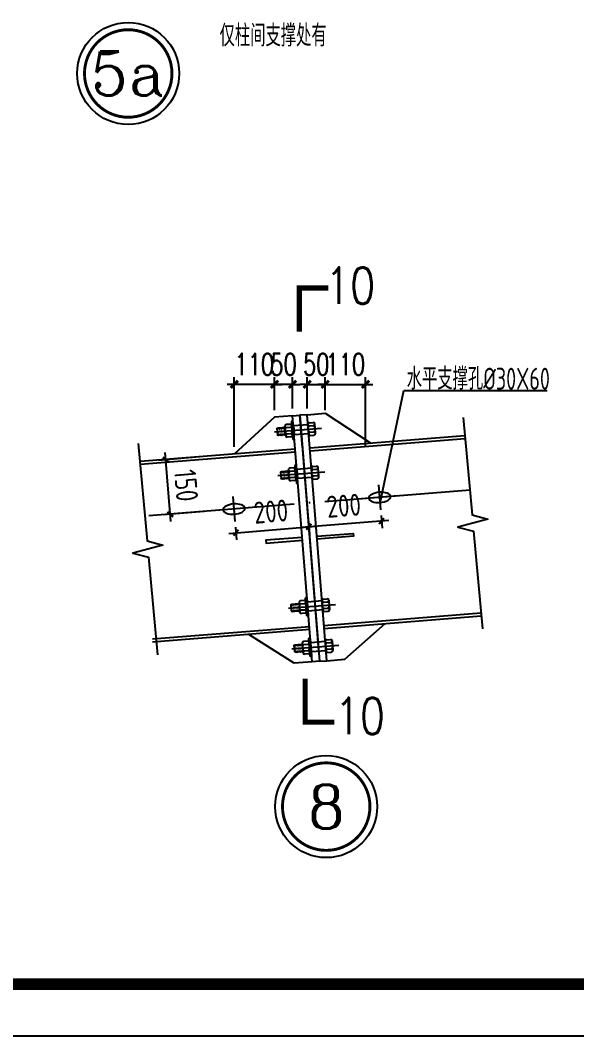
# Model space of a CAD drawing. Extents: x -89996 to 1006241, y -2176 to 440573.
# Drawn here: x 866057 to 873690, y 18824 to 32745 of the extents above; entities that cross this region are included whole.
import ezdxf
from ezdxf.enums import TextEntityAlignment as Align

# ---------------------------------------------------------------- set-up
doc = ezdxf.new("R2010")
doc.units = 0
doc.header["$LTSCALE"] = 1000
doc.header["$MEASUREMENT"] = 0
doc.linetypes.add('DOTE', pattern=[2.42, 2, -0.2, 0.02, -0.2])
for name, color, linetype in [('14', 2, 'Continuous'), ('AXIS', 3, 'Continuous'), ('BOLT', 251, 'Continuous'), ('DOTE', 1, 'DOTE'), ('GL', 150, 'Continuous'), ('PUB_DIM', 3, 'Continuous'), ('PUB_TITLE', 4, 'Continuous'), ('PZ', 202, 'Continuous'), ('THIN', 7, 'Continuous')]:
    doc.layers.add(name, color=color, linetype=linetype)
doc.styles.add('_TCH_DIM_T3', font='SIMPLEX', dxfattribs={"width": 0.705882, "bigfont": 'GBCBIG'})
doc.styles.add('COMPLEX', font='COMPLEX')
doc.styles.add('SIM-TSSC', font='simplex.shx', dxfattribs={"width": 0.8, "bigfont": 'tssdchn.shx'})
doc.styles.add('TSSD_Dimension', font='Tssdeng.shx', dxfattribs={"width": 0.8, "bigfont": 'hztxt.shx'})
doc.styles.add('TSSD_Norm', font='tssdeng.shx', dxfattribs={"bigfont": 'hztxt.shx'})
doc.styles.add('TSSD_Num', font='Tssdeng.shx', dxfattribs={"width": 0.7, "bigfont": 'hztxt.shx'})
doc.dimstyles.new('TCH_100_5', dxfattribs={"dimtxt": 297.5, "dimasz": 100, "dimexe": 100, "dimexo": 100, "dimgap": 126.25, "dimtad": 1, "dimdec": 0, "dimlfac": 0.2, "dimzin": 0, "dimdsep": 46, "dimtxsty": '_TCH_DIM_T3', "dimblk": 'ARCHTICK', "dimcen": 0.09, "dimclrd": 126, "dimclre": 126, "dimclrt": 7, "dimazin": 2, "dimtfac": 1, "dimtdec": 0, "dimtix": 1, "dimtmove": 2, "dimatfit": 3, "dimfxl": 0, "dimtolj": 1, "dimtzin": 0, "dimarcsym": 0})
doc.dimstyles.new('TSSD_20_100', dxfattribs={"dimtxt": 300, "dimasz": 75, "dimexe": 100, "dimexo": 250, "dimgap": 100, "dimtad": 1, "dimdec": 0, "dimlfac": 0.2, "dimzin": 0, "dimdsep": 46, "dimtxsty": 'TSSD_Dimension', "dimblk": 'ARCHTICK', "dimcen": 0, "dimdle": 100, "dimclrt": 7, "dimadec": 0, "dimazin": 0, "dimtfac": 1, "dimtdec": 0, "dimtix": 1, "dimtmove": 2, "dimatfit": 3, "dimfxl": 0, "dimtolj": 1, "dimtzin": 0, "dimarcsym": 0})

# ---------------------------------------------------------------- blocks, each defined once
blk = doc.blocks.new('_ArchTick')
at = {"color": 0, "linetype": 'ByBlock', "const_width": 0.4}
blk.add_lwpolyline([(-0.5, -0.5), (0.5, 0.5)], dxfattribs=at)
blk = doc.blocks.new('*D397')
at = {"layer": 'AXIS', "color": 0, "lineweight": -2, "transparency": 16777216}
for p, q in [((868515, 26759), (867952, 26712)), ((868123, 25873), (868044, 26820)), ((868578, 26012), (868015, 25965))]:
    blk.add_line(p, q, dxfattribs=at)
at = {"layer": 'Defpoints', "color": 0, "transparency": 16777216}
for p in [(868764, 26780), (868052, 26720), (868827, 26033)]:
    blk.add_point(p, dxfattribs=at)
at = {"layer": 'AXIS', "color": 0, "lineweight": -2, "transparency": 16777216, "xscale": 75, "yscale": 75, "zscale": 75}
for p, rotation in [((868052, 26720), 94.79165750900668), ((868115, 25973), 274.7916575090067)]:
    blk.add_blockref('_ArchTick', p, dxfattribs=dict(at, rotation=rotation))
at = {"layer": 'AXIS', "color": 7, "transparency": 16777216, "insert": (868332, 26368), "char_height": 300, "attachment_point": 5, "rotation": 274.7917, "style": 'TSSD_Dimension'}
blk.add_mtext('\\A1;150', dxfattribs=at)
blk = doc.blocks.new('*D398')
at = {"layer": 'AXIS', "color": 0, "lineweight": -2, "transparency": 16777216}
for p, q in [((868916, 25711), (870115, 25809)), ((869010, 25795), (869024, 25620)), ((870009, 25876), (870023, 25702))]:
    blk.add_line(p, q, dxfattribs=at)
at = {"layer": 'Defpoints', "color": 0, "transparency": 16777216}
for p in [(868989, 26044), (869988, 26126), (870015, 25801)]:
    blk.add_point(p, dxfattribs=at)
at = {"layer": 'AXIS', "color": 0, "lineweight": -2, "transparency": 16777216, "xscale": 75, "yscale": 75, "zscale": 75}
for p, rotation in [((869016, 25720), 184.6771727382855), ((870015, 25801), 4.677172738285444)]:
    blk.add_blockref('_ArchTick', p, dxfattribs=dict(at, rotation=rotation))
at = {"layer": 'AXIS', "color": 7, "transparency": 16777216, "insert": (869495, 26010), "char_height": 300, "attachment_point": 5, "rotation": 4.6772, "style": 'TSSD_Dimension'}
blk.add_mtext('\\A1;200', dxfattribs=at)
blk = doc.blocks.new('*D399')
at = {"layer": 'AXIS', "color": 0, "lineweight": -2, "transparency": 16777216}
for p, q in [((871007, 25954), (871021, 25780)), ((871113, 25887), (869914, 25793)), ((870008, 25876), (870022, 25702))]:
    blk.add_line(p, q, dxfattribs=at)
at = {"layer": 'Defpoints', "color": 0, "transparency": 16777216}
for p in [(870988, 26204), (869988, 26126), (870014, 25801)]:
    blk.add_point(p, dxfattribs=at)
at = {"layer": 'AXIS', "color": 0, "lineweight": -2, "transparency": 16777216, "xscale": 75, "yscale": 75, "zscale": 75}
for p, rotation in [((871013, 25879), 4.470640088580407), ((870014, 25801), 184.4706400885804)]:
    blk.add_blockref('_ArchTick', p, dxfattribs=dict(at, rotation=rotation))
at = {"layer": 'AXIS', "color": 7, "transparency": 16777216, "insert": (870494, 26090), "char_height": 300, "attachment_point": 5, "rotation": 4.4706, "style": 'TSSD_Dimension'}
blk.add_mtext('\\A1;200', dxfattribs=at)
blk = doc.blocks.new('*D593')
at = {"layer": 'Defpoints', "color": 0, "transparency": 16777216}
for p in [(869544, 27754), (869544, 27302), (869792, 27322)]:
    blk.add_point(p, dxfattribs=at)
at = {"layer": 'GL', "color": 126, "lineweight": -2, "transparency": 16777216}
for p, q in [((869544, 27402), (869544, 27854)), ((869792, 27422), (869792, 27854)), ((869544, 27754), (869444, 27754)), ((869792, 27754), (869544, 27754)), ((869792, 27754), (869892, 27754))]:
    blk.add_line(p, q, dxfattribs=at)
at = {"layer": 'GL', "color": 126, "lineweight": -2, "transparency": 16777216, "xscale": 100, "yscale": 100, "zscale": 100}
blk.add_blockref('_ArchTick', (869544, 27754), dxfattribs=at)
at = {"layer": 'GL', "color": 126, "lineweight": -2, "transparency": 16777216, "xscale": 100, "yscale": 100, "zscale": 100, "rotation": 180}
blk.add_blockref('_ArchTick', (869792, 27754), dxfattribs=at)
at = {"layer": 'GL', "color": 7, "transparency": 16777216, "insert": (869668, 28029), "char_height": 297.5, "attachment_point": 5, "style": '_TCH_DIM_T3'}
blk.add_mtext('\\A1;50', dxfattribs=at)
blk = doc.blocks.new('*D594')
at = {"layer": 'Defpoints', "color": 0, "transparency": 16777216}
for p in [(868993, 27754), (869544, 27302), (868993, 26798)]:
    blk.add_point(p, dxfattribs=at)
at = {"layer": 'GL', "color": 126, "lineweight": -2, "transparency": 16777216}
for p, q in [((868993, 26898), (868993, 27854)), ((869544, 27402), (869544, 27854)), ((868993, 27754), (868893, 27754)), ((869544, 27754), (868993, 27754)), ((869544, 27754), (869644, 27754))]:
    blk.add_line(p, q, dxfattribs=at)
at = {"layer": 'GL', "color": 126, "lineweight": -2, "transparency": 16777216, "xscale": 100, "yscale": 100, "zscale": 100}
blk.add_blockref('_ArchTick', (868993, 27754), dxfattribs=at)
at = {"layer": 'GL', "color": 126, "lineweight": -2, "transparency": 16777216, "xscale": 100, "yscale": 100, "zscale": 100, "rotation": 180}
blk.add_blockref('_ArchTick', (869544, 27754), dxfattribs=at)
at = {"layer": 'GL', "color": 7, "transparency": 16777216, "insert": (869268, 28029), "char_height": 297.5, "attachment_point": 5, "style": '_TCH_DIM_T3'}
blk.add_mtext('\\A1;110', dxfattribs=at)
blk = doc.blocks.new('*D400')
at = {"layer": 'Defpoints', "color": 0, "transparency": 16777216}
for p in [(870240, 27754), (869992, 27322), (870240, 27302)]:
    blk.add_point(p, dxfattribs=at)
at = {"layer": 'GL', "color": 126, "lineweight": -2, "transparency": 16777216}
for p, q in [((869992, 27422), (869992, 27854)), ((870240, 27402), (870240, 27854)), ((869992, 27754), (869892, 27754)), ((869992, 27754), (870240, 27754)), ((870240, 27754), (870340, 27754))]:
    blk.add_line(p, q, dxfattribs=at)
at = {"layer": 'GL', "color": 126, "lineweight": -2, "transparency": 16777216, "xscale": 100, "yscale": 100, "zscale": 100}
blk.add_blockref('_ArchTick', (869992, 27754), dxfattribs=at)
at = {"layer": 'GL', "color": 126, "lineweight": -2, "transparency": 16777216, "xscale": 100, "yscale": 100, "zscale": 100, "rotation": 180}
blk.add_blockref('_ArchTick', (870240, 27754), dxfattribs=at)
at = {"layer": 'GL', "color": 7, "transparency": 16777216, "insert": (870116, 28029), "char_height": 297.5, "attachment_point": 5, "style": '_TCH_DIM_T3'}
blk.add_mtext('\\A1;50', dxfattribs=at)
blk = doc.blocks.new('*D401')
at = {"layer": 'Defpoints', "color": 0, "transparency": 16777216}
for p in [(870792, 27754), (870240, 27302), (870792, 26798)]:
    blk.add_point(p, dxfattribs=at)
at = {"layer": 'GL', "color": 126, "lineweight": -2, "transparency": 16777216}
for p, q in [((870240, 27402), (870240, 27854)), ((870792, 26898), (870792, 27854)), ((870240, 27754), (870140, 27754)), ((870240, 27754), (870792, 27754)), ((870792, 27754), (870892, 27754))]:
    blk.add_line(p, q, dxfattribs=at)
at = {"layer": 'GL', "color": 126, "lineweight": -2, "transparency": 16777216, "xscale": 100, "yscale": 100, "zscale": 100}
blk.add_blockref('_ArchTick', (870240, 27754), dxfattribs=at)
at = {"layer": 'GL', "color": 126, "lineweight": -2, "transparency": 16777216, "xscale": 100, "yscale": 100, "zscale": 100, "rotation": 180}
blk.add_blockref('_ArchTick', (870792, 27754), dxfattribs=at)
at = {"layer": 'GL', "color": 7, "transparency": 16777216, "insert": (870516, 28029), "char_height": 297.5, "attachment_point": 5, "style": '_TCH_DIM_T3'}
blk.add_mtext('\\A1;110', dxfattribs=at)
blk = doc.blocks.new('ts_idx2')
at = {"color": 0, "linetype": 'ByBlock', "lineweight": -2, "const_width": 0.0333}
blk.add_lwpolyline([(-0.5, 0, 1), (0.5, 0, 1)], format="xyb", close=True, dxfattribs=at)
at = {"color": 0, "linetype": 'ByBlock', "lineweight": -2}
blk.add_circle((0, 0), 0.583, dxfattribs=at)
at = {"color": 0, "linetype": 'ByBlock', "lineweight": -2, "style": 'TSSD_Num', "width": 0.7}
blk.add_attdef('A', text='', height=0.5, dxfattribs=at).set_placement((0, 0), align=Align.MIDDLE_CENTER)

msp = doc.modelspace()

# ---------------------------------------------------------------- linework, layer by layer
for p, q in [((869543.22, 27101.16), (870188.16, 27152.76)), ((869698.47, 27046.79), (869687.86, 27179.52)), ((869759.75, 27205.33), (869706.19, 27201.04)), ((869763.2, 27162.18), (869709.64, 27157.9)), ((869791.89, 27054.27), (869781.27, 27186.99)), ((869801.82, 27165.2), (869804.93, 27165.45)), ((870002.77, 27200.6), (869803.39, 27184.65)), ((869803.39, 27184.65), (869813.36, 27060.1)), ((870013.05, 27071.96), (870002.43, 27204.69)), ((870020.76, 27226.21), (870074.32, 27230.49)), ((870024.22, 27183.06), (870077.77, 27187.35)), ((870106.46, 27079.43), (870095.84, 27212.16)), ((869770.1, 27075.89), (869716.55, 27071.61)), ((869773.55, 27032.74), (869720, 27028.46)), ((869808.71, 27079.05), (869811.82, 27079.29)), ((870012.74, 27076.05), (869813.36, 27060.1)), ((870031.12, 27096.77), (870084.68, 27101.06)), ((870034.57, 27053.63), (870088.13, 27057.91)), ((869807.6, 26607.24), (869754.04, 26602.95)), ((870050.62, 26602.51), (869851.24, 26586.56)), ((870060.9, 26473.87), (870050.28, 26606.6)), ((870068.61, 26628.12), (870122.17, 26632.41)), ((870154.31, 26481.34), (870143.69, 26614.07)), ((869591.07, 26503.07), (870236.01, 26554.67)), ((869746.32, 26448.7), (869735.7, 26581.43)), ((869811.05, 26564.09), (869757.49, 26559.81)), ((869817.95, 26477.8), (869764.39, 26473.52)), ((869839.74, 26456.18), (869829.12, 26588.91)), ((869849.66, 26567.12), (869852.78, 26567.36)), ((869851.24, 26586.56), (869861.21, 26462.01)), ((869856.56, 26480.96), (869859.67, 26481.21)), ((870060.58, 26477.96), (869861.21, 26462.01)), ((870072.06, 26584.97), (870125.62, 26589.26)), ((870078.97, 26498.68), (870132.52, 26502.97)), ((870082.42, 26455.54), (870135.98, 26459.82)), ((869821.4, 26434.65), (869767.84, 26430.37)), ((871001.28, 26033.16), (870974.01, 26374.21)), ((869002.87, 25873.29), (868975.61, 26214.33)), ((871236.85, 26223.58), (870738.44, 26183.79)), ((869238.44, 26063.71), (868740.03, 26023.92)), ((869953.02, 24789.45), (869899.46, 24785.17)), ((870196.04, 24784.73), (869996.66, 24768.78)), ((870195.7, 24788.81), (870206.32, 24656.09)), ((870214.03, 24810.34), (870267.59, 24814.62)), ((870289.11, 24796.29), (870299.73, 24663.56)), ((869736.49, 24685.29), (870381.43, 24736.88)), ((869881.13, 24763.65), (869891.74, 24630.92)), ((869956.47, 24746.31), (869902.91, 24742.02)), ((869963.37, 24660.02), (869909.82, 24655.73)), ((869974.54, 24771.12), (869985.16, 24638.39)), ((869995.09, 24749.33), (869998.2, 24749.58)), ((870006.63, 24644.22), (869996.66, 24768.78)), ((870001.98, 24663.17), (870005.09, 24663.42)), ((870206.01, 24660.17), (870006.63, 24644.22)), ((870217.49, 24767.19), (870271.04, 24771.47)), ((870224.39, 24680.9), (870277.95, 24685.18)), ((870227.84, 24637.75), (870281.4, 24642.04)), ((869966.82, 24616.87), (869913.27, 24612.59)), ((869997.68, 24231.24), (869944.12, 24226.95)), ((870240.7, 24226.51), (870041.32, 24210.56)), ((870240.36, 24230.6), (870250.98, 24097.87)), ((870258.69, 24252.12), (870312.25, 24256.4)), ((870333.77, 24238.07), (870344.39, 24105.34)), ((869781.15, 24127.07), (870426.09, 24178.67)), ((869925.78, 24205.43), (869936.4, 24072.7)), ((870001.13, 24188.09), (869947.57, 24183.81)), ((870008.03, 24101.8), (869954.47, 24097.51)), ((870019.2, 24212.9), (870029.82, 24080.18)), ((870039.74, 24191.11), (870042.86, 24191.36)), ((870051.29, 24086.01), (870041.32, 24210.56)), ((870046.64, 24104.96), (870049.75, 24105.2)), ((870250.66, 24101.96), (870051.29, 24086.01)), ((870262.14, 24208.97), (870315.7, 24213.26)), ((870269.05, 24122.68), (870322.6, 24126.97)), ((870011.48, 24058.65), (869957.92, 24054.37)), ((870272.5, 24079.53), (870326.06, 24083.82))]:
    msp.add_line(p, q)
for points in [[(869578.37, 27147.33), (869581.72, 27154.38), (869583.28, 27154.51), (869587.71, 27148.08), (869590.82, 27148.32), (869594.18, 27155.38), (869595.73, 27155.5), (869600.17, 27149.07), (869603.28, 27149.32), (869606.63, 27156.37), (869608.19, 27156.5), (869612.62, 27150.07), (869615.74, 27150.32), (869619.09, 27157.37), (869620.65, 27157.5), (869625.08, 27151.07), (869628.19, 27151.31), (869631.54, 27158.37), (869633.1, 27158.49), (869637.53, 27152.06), (869640.65, 27152.31), (869644, 27159.36), (869645.56, 27159.49), (869649.99, 27153.06), (869653.1, 27153.31), (869656.45, 27160.36), (869658.01, 27160.48), (869662.44, 27154.05), (869665.56, 27154.3), (869668.91, 27161.36), (869670.47, 27161.48), (869674.9, 27155.05), (869678.01, 27155.3), (869681.36, 27162.35), (869682.92, 27162.48), (869687.35, 27156.05), (869690.47, 27156.3)], [(869578.37, 27147.33), (869585.69, 27055.78), (869588.38, 27061.42), (869591.49, 27061.67), (869595.92, 27055.24), (869597.48, 27055.36), (869600.83, 27062.42), (869603.95, 27062.66), (869608.38, 27056.23), (869609.93, 27056.36), (869613.29, 27063.41), (869616.4, 27063.66), (869620.83, 27057.23), (869622.39, 27057.36), (869625.74, 27064.41), (869628.86, 27064.66), (869633.29, 27058.23), (869634.84, 27058.35), (869638.2, 27065.4), (869641.31, 27065.65), (869645.74, 27059.22), (869647.3, 27059.35), (869650.65, 27066.4), (869653.77, 27066.65), (869658.2, 27060.22), (869659.75, 27060.34), (869663.11, 27067.4), (869666.22, 27067.65), (869670.65, 27061.22), (869672.21, 27061.34), (869675.56, 27068.39), (869678.68, 27068.64), (869683.11, 27062.21), (869684.66, 27062.34), (869688.02, 27069.39), (869691.13, 27069.64), (869695.56, 27063.21), (869697.12, 27063.33), (869697.15, 27063.39)], [(869626.22, 26549.24), (869629.57, 26556.29), (869631.13, 26556.42), (869635.56, 26549.99), (869638.67, 26550.24), (869642.02, 26557.29), (869643.58, 26557.41), (869648.01, 26550.98), (869651.13, 26551.23), (869654.48, 26558.29), (869656.04, 26558.41), (869660.47, 26551.98), (869663.58, 26552.23), (869666.94, 26559.28), (869668.49, 26559.41), (869672.92, 26552.98), (869676.04, 26553.23), (869679.39, 26560.28), (869680.95, 26560.4), (869685.38, 26553.97), (869688.49, 26554.22), (869691.85, 26561.27), (869693.4, 26561.4), (869697.83, 26554.97), (869700.95, 26555.22), (869704.3, 26562.27), (869705.86, 26562.4), (869710.29, 26555.97), (869713.4, 26556.21), (869716.76, 26563.27), (869718.31, 26563.39), (869722.74, 26556.96), (869725.86, 26557.21), (869729.21, 26564.26), (869730.77, 26564.39), (869735.2, 26557.96), (869738.31, 26558.21)], [(869626.22, 26549.24), (869633.54, 26457.69), (869636.22, 26463.33), (869639.34, 26463.58), (869643.77, 26457.15), (869645.33, 26457.27), (869648.68, 26464.33), (869651.79, 26464.58), (869656.22, 26458.15), (869657.78, 26458.27), (869661.13, 26465.32), (869664.25, 26465.57), (869668.68, 26459.14), (869670.24, 26459.27), (869673.59, 26466.32), (869676.7, 26466.57), (869681.13, 26460.14), (869682.69, 26460.26), (869686.04, 26467.32), (869689.16, 26467.56), (869693.59, 26461.13), (869695.15, 26461.26), (869698.5, 26468.31), (869701.61, 26468.56), (869706.04, 26462.13), (869707.6, 26462.26), (869710.95, 26469.31), (869714.07, 26469.56), (869718.5, 26463.13), (869720.06, 26463.25), (869723.41, 26470.3), (869726.52, 26470.55), (869730.96, 26464.12), (869732.51, 26464.25), (869735.86, 26471.3), (869738.98, 26471.55), (869743.41, 26465.12), (869744.97, 26465.24), (869744.99, 26465.3)], [(869778.53, 24645.3), (869771.21, 24736.85), (869774.75, 24731.7), (869777.87, 24731.95), (869781.22, 24739.01), (869782.78, 24739.13), (869787.21, 24732.7), (869790.32, 24732.95), (869793.68, 24740), (869795.23, 24740.13), (869799.66, 24733.7), (869802.78, 24733.95), (869806.13, 24741), (869807.69, 24741.12), (869812.12, 24734.69), (869815.23, 24734.94), (869818.59, 24742), (869820.14, 24742.12), (869824.57, 24735.69), (869827.69, 24735.94), (869831.04, 24742.99), (869832.6, 24743.12), (869837.03, 24736.69), (869840.14, 24736.93), (869843.5, 24743.99), (869845.05, 24744.11), (869849.48, 24737.68), (869852.6, 24737.93), (869855.95, 24744.98), (869857.51, 24745.11), (869861.94, 24738.68), (869865.05, 24738.93), (869868.41, 24745.98), (869869.96, 24746.11), (869874.4, 24739.68), (869877.51, 24739.92), (869880.86, 24746.98), (869882.42, 24747.1), (869882.45, 24747.05)], [(869778.53, 24645.3), (869782.96, 24638.87), (869784.52, 24638.99), (869787.87, 24646.04), (869790.99, 24646.29), (869795.42, 24639.86), (869796.98, 24639.99), (869800.33, 24647.04), (869803.44, 24647.29), (869807.87, 24640.86), (869809.43, 24640.98), (869812.78, 24648.04), (869815.9, 24648.29), (869820.33, 24641.86), (869821.89, 24641.98), (869825.24, 24649.03), (869828.35, 24649.28), (869832.78, 24642.85), (869834.34, 24642.98), (869837.69, 24650.03), (869840.81, 24650.28), (869845.24, 24643.85), (869846.8, 24643.97), (869850.15, 24651.03), (869853.26, 24651.27), (869857.7, 24644.84), (869859.25, 24644.97), (869862.6, 24652.02), (869865.72, 24652.27), (869870.15, 24645.84), (869871.71, 24645.97), (869875.06, 24653.02), (869878.17, 24653.27), (869882.61, 24646.84), (869884.16, 24646.96), (869887.52, 24654.01), (869890.63, 24654.26)], [(869823.19, 24087.08), (869815.87, 24178.63), (869819.41, 24173.49), (869822.52, 24173.74), (869825.88, 24180.79), (869827.43, 24180.91), (869831.87, 24174.48), (869834.98, 24174.73), (869838.33, 24181.79), (869839.89, 24181.91), (869844.32, 24175.48), (869847.43, 24175.73), (869850.79, 24182.78), (869852.34, 24182.91), (869856.78, 24176.48), (869859.89, 24176.73), (869863.24, 24183.78), (869864.8, 24183.9), (869869.23, 24177.47), (869872.35, 24177.72), (869875.7, 24184.77), (869877.26, 24184.9), (869881.69, 24178.47), (869884.8, 24178.72), (869888.15, 24185.77), (869889.71, 24185.9), (869894.14, 24179.47), (869897.26, 24179.71), (869900.61, 24186.77), (869902.17, 24186.89), (869906.6, 24180.46), (869909.71, 24180.71), (869913.06, 24187.76), (869914.62, 24187.89), (869919.05, 24181.46), (869922.17, 24181.71), (869925.52, 24188.76), (869927.08, 24188.89), (869927.11, 24188.83)], [(869823.19, 24087.08), (869827.62, 24080.65), (869829.18, 24080.77), (869832.53, 24087.83), (869835.64, 24088.08), (869840.08, 24081.65), (869841.63, 24081.77), (869844.99, 24088.82), (869848.1, 24089.07), (869852.53, 24082.64), (869854.09, 24082.77), (869857.44, 24089.82), (869860.56, 24090.07), (869864.99, 24083.64), (869866.54, 24083.76), (869869.9, 24090.82), (869873.01, 24091.07), (869877.44, 24084.64), (869879, 24084.76), (869882.35, 24091.81), (869885.47, 24092.06), (869889.9, 24085.63), (869891.45, 24085.76), (869894.81, 24092.81), (869897.92, 24093.06), (869902.35, 24086.63), (869903.91, 24086.75), (869907.26, 24093.81), (869910.38, 24094.05), (869914.81, 24087.62), (869916.36, 24087.75), (869919.72, 24094.8), (869922.83, 24095.05), (869927.26, 24088.62), (869928.82, 24088.75), (869932.17, 24095.8), (869935.29, 24096.05)]]:
    msp.add_lwpolyline(points)
for points, const_width in [([(869582.5, 27154.44), (869583.37, 27104.37)], 1.55), ([(869589.27, 27148.2), (869589.93, 27061.54)], 3.1), ([(869594.96, 27155.44), (869596.7, 27055.3)], 1.55), ([(869601.72, 27149.2), (869602.39, 27062.54)], 3.1), ([(869607.41, 27156.44), (869609.16, 27056.3)], 1.55), ([(869614.18, 27150.19), (869614.84, 27063.54)], 3.1), ([(869619.87, 27157.43), (869621.61, 27057.29)], 1.55), ([(869626.63, 27151.19), (869627.3, 27064.53)], 3.1), ([(869632.32, 27158.43), (869634.07, 27058.29)], 1.55), ([(869639.09, 27152.19), (869639.75, 27065.53)], 3.1), ([(869644.78, 27159.43), (869646.52, 27059.29)], 1.55), ([(869651.54, 27153.18), (869652.21, 27066.53)], 3.1), ([(869657.23, 27160.42), (869658.98, 27060.28)], 1.55), ([(869664, 27154.18), (869664.66, 27067.52)], 3.1), ([(869669.69, 27161.42), (869671.43, 27061.28)], 1.55), ([(869676.45, 27155.18), (869677.12, 27068.52)], 3.1), ([(869682.14, 27162.42), (869683.89, 27062.28)], 1.55), ([(869688.91, 27156.28), (869689.57, 27069.63)], 3.1), ([(869630.35, 26556.35), (869631.22, 26506.28)], 1.55), ([(869637.12, 26550.11), (869637.78, 26463.45)], 3.1), ([(869642.8, 26557.35), (869644.55, 26457.21)], 1.55), ([(869649.57, 26551.11), (869650.24, 26464.45)], 3.1), ([(869655.26, 26558.35), (869657, 26458.21)], 1.55), ([(869662.03, 26552.1), (869662.69, 26465.45)], 3.1), ([(869667.71, 26559.34), (869669.46, 26459.2)], 1.55), ([(869674.48, 26553.1), (869675.15, 26466.44)], 3.1), ([(869680.17, 26560.34), (869681.91, 26460.2)], 1.55), ([(869686.94, 26554.1), (869687.6, 26467.44)], 3.1), ([(869692.62, 26561.34), (869694.37, 26461.2)], 1.55), ([(869699.39, 26555.09), (869700.06, 26468.44)], 3.1), ([(869705.08, 26562.33), (869706.82, 26462.19)], 1.55), ([(869711.85, 26556.09), (869712.51, 26469.43)], 3.1), ([(869717.53, 26563.33), (869719.28, 26463.19)], 1.55), ([(869724.3, 26557.09), (869724.97, 26470.43)], 3.1), ([(869729.99, 26564.33), (869731.73, 26464.19)], 1.55), ([(869736.76, 26558.19), (869737.42, 26471.54)], 3.1), ([(869789.43, 24646.17), (869776.31, 24731.83)], 3.1), ([(869783.74, 24638.93), (869776.64, 24688.5)], 1.55), ([(869796.2, 24639.92), (869782, 24739.07)], 1.55), ([(869801.89, 24647.16), (869788.77, 24732.82)], 3.1), ([(869808.65, 24640.92), (869794.45, 24740.06)], 1.55), ([(869814.34, 24648.16), (869801.22, 24733.82)], 3.1), ([(869821.11, 24641.92), (869806.91, 24741.06)], 1.55), ([(869826.8, 24649.16), (869813.68, 24734.82)], 3.1), ([(869833.56, 24642.91), (869819.36, 24742.06)], 1.55), ([(869839.25, 24650.15), (869826.13, 24735.81)], 3.1), ([(869846.02, 24643.91), (869831.82, 24743.05)], 1.55), ([(869851.71, 24651.15), (869838.59, 24736.81)], 3.1), ([(869858.47, 24644.91), (869844.27, 24744.05)], 1.55), ([(869864.16, 24652.15), (869851.04, 24737.81)], 3.1), ([(869870.93, 24645.9), (869856.73, 24745.05)], 1.55), ([(869876.62, 24653.14), (869863.5, 24738.8)], 3.1), ([(869883.38, 24646.9), (869869.18, 24746.04)], 1.55), ([(869889.09, 24654.03), (869875.97, 24739.69)], 3.1), ([(869834.09, 24087.95), (869820.97, 24173.61)], 3.1), ([(869828.4, 24080.71), (869821.3, 24130.28)], 1.55), ([(869840.85, 24081.71), (869826.66, 24180.85)], 1.55), ([(869846.54, 24088.95), (869833.42, 24174.61)], 3.1), ([(869853.31, 24082.7), (869839.11, 24181.85)], 1.55), ([(869859, 24089.94), (869845.88, 24175.6)], 3.1), ([(869865.77, 24083.7), (869851.57, 24182.84)], 1.55), ([(869871.45, 24090.94), (869858.33, 24176.6)], 3.1), ([(869878.22, 24084.7), (869864.02, 24183.84)], 1.55), ([(869883.91, 24091.94), (869870.79, 24177.6)], 3.1), ([(869890.68, 24085.69), (869876.48, 24184.84)], 1.55), ([(869896.36, 24092.93), (869883.24, 24178.59)], 3.1), ([(869903.13, 24086.69), (869888.93, 24185.83)], 1.55), ([(869908.82, 24093.93), (869895.7, 24179.59)], 3.1), ([(869915.59, 24087.69), (869901.39, 24186.83)], 1.55), ([(869921.27, 24094.93), (869908.15, 24180.59)], 3.1), ([(869928.04, 24088.68), (869913.84, 24187.83)], 1.55), ([(869933.75, 24095.81), (869920.63, 24181.47)], 3.1)]:
    msp.add_lwpolyline(points, dxfattribs=dict(const_width=const_width))
for points in [[(869862.58, 26405.71), (869843.64, 26642.36, 0.41421356), (869836.92, 26648.09), (869830.69, 26647.59, 0.41421356), (869824.96, 26640.87), (869843.89, 26404.22, 0.41421356), (869850.62, 26398.49), (869856.85, 26398.99, 0.41421356)], [(869989.07, 24824.58), (870008, 24587.93, -0.41421356), (870002.27, 24581.2), (869996.04, 24580.7, -0.41421356), (869989.32, 24586.43), (869970.38, 24823.08, -0.41421356), (869976.11, 24829.81), (869982.34, 24830.3, -0.41421356)], [(870033.72, 24266.36), (870052.66, 24029.71, -0.41421356), (870046.93, 24022.98), (870040.7, 24022.49, -0.41421356), (870033.97, 24028.22), (870015.04, 24264.86, -0.41421356), (870020.77, 24271.59), (870027, 24272.09, -0.41421356)]]:
    msp.add_lwpolyline(points, format="xyb", close=True)
for centre, start, end in [((869707.78, 27181.12), 94.573921, 184.573921), ((869708.05, 27177.83), 184.573921, 274.573921), ((869711.24, 27137.97), 94.573921, 184.573921), ((869761.34, 27185.4), 4.573921, 94.573921), ((869761.61, 27182.11), 274.573921, 4.573921), ((869764.79, 27142.25), 4.573921, 94.573921), ((870022.36, 27206.28), 94.573921, 184.573921), ((870022.62, 27202.99), 184.573921, 274.573921), ((870025.81, 27163.14), 94.573921, 184.573921), ((870075.92, 27210.57), 4.573921, 94.573921), ((870076.18, 27207.28), 274.573921, 4.573921), ((870079.37, 27167.42), 4.573921, 94.573921), ((869714.95, 27091.53), 184.573921, 274.573921), ((869718.14, 27051.68), 94.573921, 184.573921), ((869718.4, 27048.39), 184.573921, 274.573921), ((869768.51, 27095.82), 274.573921, 4.573921), ((869771.7, 27055.96), 4.573921, 94.573921), ((869771.96, 27052.67), 274.573921, 4.573921), ((870029.52, 27116.7), 184.573921, 274.573921), ((870032.71, 27076.84), 94.573921, 184.573921), ((870032.98, 27073.55), 184.573921, 274.573921), ((870083.08, 27120.98), 274.573921, 4.573921), ((870086.27, 27081.13), 4.573921, 94.573921), ((870086.53, 27077.84), 274.573921, 4.573921), ((869755.63, 26583.03), 94.573921, 184.573921), ((869809.19, 26587.31), 4.573921, 94.573921), ((870070.21, 26608.19), 94.573921, 184.573921), ((870070.47, 26604.9), 184.573921, 274.573921), ((870123.76, 26612.48), 4.573921, 94.573921), ((870124.03, 26609.19), 274.573921, 4.573921), ((869755.9, 26579.74), 184.573921, 274.573921), ((869759.08, 26539.88), 94.573921, 184.573921), ((869762.8, 26493.44), 184.573921, 274.573921), ((869765.99, 26453.59), 94.573921, 184.573921), ((869809.45, 26584.02), 274.573921, 4.573921), ((869812.64, 26544.16), 4.573921, 94.573921), ((869816.36, 26497.73), 274.573921, 4.573921), ((869819.54, 26457.87), 4.573921, 94.573921), ((869819.81, 26454.58), 274.573921, 4.573921), ((870073.66, 26565.05), 94.573921, 184.573921), ((870077.37, 26518.61), 184.573921, 274.573921), ((870080.56, 26478.75), 94.573921, 184.573921), ((870080.82, 26475.46), 184.573921, 274.573921), ((870127.21, 26569.33), 4.573921, 94.573921), ((870130.93, 26522.9), 274.573921, 4.573921), ((870134.12, 26483.04), 4.573921, 94.573921), ((870134.38, 26479.75), 274.573921, 4.573921), ((869766.25, 26450.3), 184.573921, 274.573921), ((869901.05, 24765.24), 94.573921, 184.573921), ((869954.61, 24769.53), 4.573921, 94.573921), ((870215.63, 24790.41), 94.573921, 184.573921), ((870215.89, 24787.12), 184.573921, 274.573921), ((870269.19, 24794.69), 4.573921, 94.573921), ((870269.45, 24791.4), 274.573921, 4.573921), ((869901.32, 24761.95), 184.573921, 274.573921), ((869904.51, 24722.1), 94.573921, 184.573921), ((869908.22, 24675.66), 184.573921, 274.573921), ((869911.41, 24635.8), 94.573921, 184.573921), ((869954.88, 24766.24), 274.573921, 4.573921), ((869958.06, 24726.38), 4.573921, 94.573921), ((869961.78, 24679.94), 274.573921, 4.573921), ((869964.97, 24640.09), 4.573921, 94.573921), ((870219.08, 24747.26), 94.573921, 184.573921), ((870222.79, 24700.83), 184.573921, 274.573921), ((870225.98, 24660.97), 94.573921, 184.573921), ((870226.25, 24657.68), 184.573921, 274.573921), ((870272.64, 24751.55), 4.573921, 94.573921), ((870276.35, 24705.11), 274.573921, 4.573921), ((870279.54, 24665.25), 4.573921, 94.573921), ((870279.8, 24661.96), 274.573921, 4.573921), ((869911.67, 24632.51), 184.573921, 274.573921), ((869965.23, 24636.8), 274.573921, 4.573921), ((869945.71, 24207.02), 94.573921, 184.573921), ((869999.27, 24211.31), 4.573921, 94.573921), ((870260.29, 24232.19), 94.573921, 184.573921), ((870260.55, 24228.9), 184.573921, 274.573921), ((870313.84, 24236.48), 4.573921, 94.573921), ((870314.11, 24233.19), 274.573921, 4.573921), ((869945.98, 24203.74), 184.573921, 274.573921), ((869949.16, 24163.88), 94.573921, 184.573921), ((869952.88, 24117.44), 184.573921, 274.573921), ((869956.07, 24077.59), 94.573921, 184.573921), ((869999.53, 24208.02), 274.573921, 4.573921), ((870002.72, 24168.16), 4.573921, 94.573921), ((870006.44, 24121.73), 274.573921, 4.573921), ((870009.62, 24081.87), 4.573921, 94.573921), ((870263.74, 24189.04), 94.573921, 184.573921), ((870267.45, 24142.61), 184.573921, 274.573921), ((870270.64, 24102.75), 94.573921, 184.573921), ((870270.9, 24099.46), 184.573921, 274.573921), ((870317.29, 24193.33), 4.573921, 94.573921), ((870321.01, 24146.89), 274.573921, 4.573921), ((870324.2, 24107.04), 4.573921, 94.573921), ((870324.46, 24103.75), 274.573921, 4.573921), ((869956.33, 24074.3), 184.573921, 274.573921), ((870009.89, 24078.58), 274.573921, 4.573921)]:
    msp.add_arc(centre, 19.99, start, end)
at = {"extrusion": (0, 0, -1)}
for centre in [(870987.65, 26203.68), (868989.24, 26043.81)]:
    msp.add_ellipse(centre, major_axis=(-149.52, -11.93), ratio=0.46666667, dxfattribs=at)
at = {"layer": '14'}
msp.add_line((869902.48, 27200.13), (870154.76, 24046.61), dxfattribs=at)
at = {"layer": 'AXIS'}
for p, q in [((870994.38, 26131.14), (871318.75, 27667.71)), ((871318.75, 27667.71), (873286.56, 27667.71))]:
    msp.add_line(p, q, dxfattribs=at)
at = {"layer": 'BOLT'}
msp.add_lwpolyline([(869814.73, 27003.8), (869795.8, 27240.45, 0.41421356), (869789.07, 27246.18), (869782.84, 27245.68, 0.41421356), (869777.11, 27238.95), (869796.05, 27002.31, 0.41421356), (869802.77, 26996.58), (869809, 26997.07, 0.41421356)], format="xyb", close=True, dxfattribs=at)
at = {"layer": 'DOTE'}
msp.add_line((872227, 26304.64), (867749.88, 25946.47), dxfattribs=at)
at = {"layer": 'GL'}
for p, q in [((870028.31, 26881.14), (872157.87, 27051.51)), ((870031.5, 26841.27), (872161.56, 27011.68)), ((869828.95, 26865.2), (867699.39, 26694.83)), ((869832.14, 26825.32), (867702.08, 26654.92)), ((870223.05, 24446.92), (872376.95, 24619.23)), ((870226.24, 24407.05), (872380.64, 24579.4)), ((870023.69, 24430.97), (867869.79, 24258.66)), ((870026.88, 24391.1), (867872.48, 24218.75))]:
    msp.add_line(p, q, dxfattribs=at)
for points in [[(872134.3, 27301), (872255.85, 25963.94), (872471.91, 25906.84), (872060.34, 25795.06), (872276.22, 25739.87), (872397.77, 24402.81)], [(867675.82, 26944.32), (867797.37, 25607.26), (868013.42, 25550.16), (867601.85, 25438.38), (867817.74, 25383.19), (867939.28, 24046.13)]]:
    msp.add_lwpolyline(points, dxfattribs=at)
at = {"layer": 'PUB_DIM', "const_width": 70}
for points in [[(869885.05, 28474.68), (869885.05, 29074.68), (870285.05, 29074.68)], [(869965.15, 23720.73), (869965.15, 23120.73), (870365.15, 23120.73)]]:
    msp.add_lwpolyline(points, dxfattribs=at)
at = {"layer": 'PUB_TITLE'}
msp.add_lwpolyline([(802635.37, 18823.61), (891735.37, 18823.61), (891735.37, 81823.61), (802635.37, 81823.61)], close=True, dxfattribs=at)
at = {"layer": 'PUB_TITLE', "const_width": 159.09}
msp.add_lwpolyline([(804933.35, 19530.68), (804933.35, 80409.47), (890321.23, 80409.47), (890321.23, 19530.68)], close=True, dxfattribs=at)
at = {"layer": 'PZ'}
for p, q in [((869544.02, 27301.86), (868992.51, 26798.28)), ((869792.43, 27321.74), (869544.02, 27301.86)), ((869927.99, 26881.14), (869892.11, 27329.71)), ((869927.99, 26881.14), (869892.11, 27329.71)), ((869991.79, 27337.69), (870240.2, 27357.56)), ((870240.2, 27357.56), (870864.76, 26948.06)), ((870510.03, 23984.74), (871063.75, 24474.05)), ((869813.84, 23929.05), (869190.43, 24324.18)), ((870062.25, 23948.92), (869813.84, 23929.05)), ((870261.62, 23964.87), (870510.03, 23984.74))]:
    msp.add_line(p, q, dxfattribs=at)
for points in [[(869792.43, 27321.74), (869892.11, 27329.71), (870161.93, 23956.9), (870062.25, 23948.92)], [(869991.79, 27337.69), (869892.11, 27329.71), (870161.93, 23956.9), (870261.62, 23964.87)], [(869928.93, 25615.39), (869925.74, 25655.27), (869427.34, 25615.39), (869430.53, 25575.52)], [(870128.3, 25631.34), (870125.11, 25671.21), (870623.52, 25711.09), (870626.71, 25671.21)]]:
    msp.add_lwpolyline(points, close=True, dxfattribs=at)

# ---------------------------------------------------------------- block references
at = {"layer": 'AXIS'}
ref = msp.add_blockref('ts_idx2', (867537.42, 32015.87), dxfattribs=dict(at, xscale=1200, yscale=1200, zscale=1200))
ref.add_attrib('9', '5a', dxfattribs={"layer": 'THIN', "height": 600, "style": 'COMPLEX'}).set_placement((867537.42, 32015.87), align=Align.MIDDLE_CENTER)
ref = msp.add_blockref('ts_idx2', (870253.75, 21964.26), dxfattribs=dict(at, xscale=1200, yscale=1200, zscale=1200))
ref.add_attrib('9', '8', dxfattribs={"layer": 'THIN', "height": 600, "style": 'COMPLEX'}).set_placement((870253.75, 21964.26), align=Align.MIDDLE_CENTER)

# ---------------------------------------------------------------- texts
at = {"layer": 'PUB_DIM', "style": 'SIM-TSSC', "width": 0.8}
for p in [(870582.39, 29108.09), (870716.21, 23207.09)]:
    msp.add_text('10', height=500, dxfattribs=at).set_placement(p, align=Align.MIDDLE_CENTER)
at = {"layer": 'THIN', "style": 'TSSD_Norm', "width": 0.7}
msp.add_text('仅柱间支撑处有', height=300, rotation=360, dxfattribs=at).set_placement((868790.83, 32386.35))
msp.add_text('水平支撑孔%%c30X60', height=300, dxfattribs=at).set_placement((871357.93, 27681.3))

# ---------------------------------------------------------------- dimensions: what is measured, and where the dimension line sits
at = {"layer": 'AXIS'}
dim = msp.add_aligned_dim(p1=(868826.82, 26032.63), p2=(868764.17, 26780.01), distance=714.75, dimstyle='TSSD_20_100', dxfattribs=at)
dim.commit()
dim.dimension.update_dxf_attribs({"geometry": '*D397', "text_midpoint": (868332.37, 26367.5)})
for p1, distance, picture, middle in [((870987.65, 26203.68), 325.26, '*D399', (870493.91, 26089.59)), ((868989.24, 26043.81), -325.36, '*D398', (869494.98, 26009.58))]:
    dim = msp.add_aligned_dim(p1=p1, p2=(869988.44, 26125.56), distance=distance, text='200', dimstyle='TSSD_20_100', dxfattribs=at)
    dim.commit()
    dim.dimension.update_dxf_attribs({"geometry": picture, "text_midpoint": middle})
at = {"layer": 'GL'}
for base, p1, p2, picture, middle in [((868992.51, 27754.37), (869544.02, 27301.86), (868992.51, 26798.28), '*D594', (869268.26, 28029.37)), ((869544.02, 27754.37), (869792.43, 27321.74), (869544.02, 27301.86), '*D593', (869668.22, 28029.37))]:
    dim = msp.add_linear_dim(base=base, p1=p1, p2=p2, angle=180, dimstyle='TCH_100_5', dxfattribs=at)
    dim.commit()
    dim.dimension.update_dxf_attribs({"geometry": picture, "text_midpoint": middle})
for base, p1, p2, picture, middle in [((870240.2, 27754.37), (869991.79, 27321.74), (870240.2, 27301.86), '*D400', (870116, 28029.37)), ((870791.71, 27754.37), (870240.2, 27301.86), (870791.71, 26798.28), '*D401', (870515.96, 28029.37))]:
    dim = msp.add_linear_dim(base=base, p1=p1, p2=p2, dimstyle='TCH_100_5', dxfattribs=at)
    dim.commit()
    dim.dimension.update_dxf_attribs({"geometry": picture, "text_midpoint": middle})

doc.saveas('drawing.dxf')
